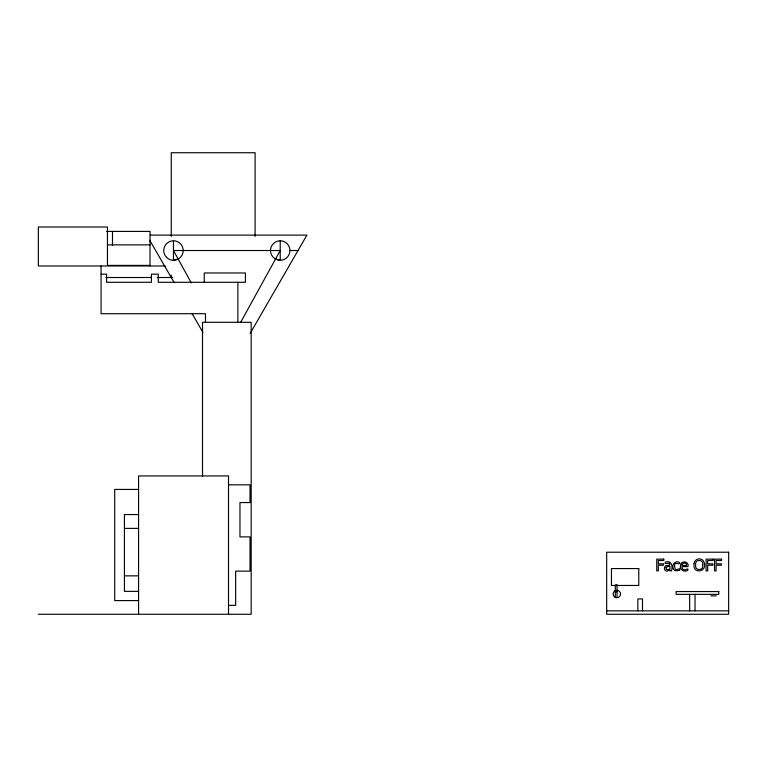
<?xml version="1.0" encoding="UTF-8"?>
<svg xmlns="http://www.w3.org/2000/svg" width="767" height="767" viewBox="0 0 767 767"><rect width="100%" height="100%" fill="white"/><g stroke="black" fill="none" stroke-linecap="round" stroke-linejoin="round"><path stroke-width="1.15" d="M240.675 322.303L280.223 250.521L173.467 250.521L191.299 282.898M250.147 333.434L306.915 235.114L150.361 235.114M614.712 591.002L615.575 590.552A3.71 3.71 0 0 0 614.223 596.668A3.71 3.71 0 0 0 620.34 595.297A3.71 3.71 0 0 0 616.515 590.341M178.327 258.949L173.467 260.253L173.467 240.79M106.623 231.404L150.025 231.404L150.025 265.986M107.457 244.874L150.025 244.874M289.955 250.521A9.731 9.731 0 0 0 275.353 242.094A9.731 9.731 0 0 0 275.353 258.949A9.731 9.731 0 0 0 289.955 250.521L298.018 250.521M150.025 265.401L107.457 265.401L107.457 226.994L38.35 226.994L38.35 265.986L165.356 265.986M101.071 274.164L106.584 274.164L106.584 282.294L151.425 282.294L151.425 274.164L158.251 274.164L158.251 282.294L245.421 282.294L245.421 272.975L204.243 272.975L204.243 282.294M105.827 277.51L151.224 277.51M157.187 277.51L172.709 277.51M228.518 484.83L250.032 484.83L250.032 502.567L239.966 502.567L239.966 536.89L250.032 536.89L250.032 571.137L235.651 571.137L235.651 605.374L228.518 605.374M138.674 489.432L114.705 489.432L114.705 600.599L138.674 600.599M138.568 514.552L124.436 514.552L124.436 591.357L138.568 591.357M124.436 528.386L138.568 528.386M124.436 575.854L138.568 575.854M615.278 591.721L617.023 591.721M710.846 595.854L716.225 595.854M606.668 610.858L728.65 610.858M38.35 614.262L251.173 614.262L251.173 322.303L202.507 322.303L202.507 476.662M275.353 258.949L280.223 260.253L280.223 240.79M149.757 240.292L174.262 282.726M192.181 313.77L202.939 332.399M695.036 594.339L695.036 610.858M689.667 594.339L689.667 610.858M642.497 610.858L642.497 598.931L637.847 598.931L637.847 610.858M255.104 236.361L255.104 152.738L171.252 152.738L171.252 236.361M237.875 282.294L237.875 322.303M228.518 614.262L228.518 475.933L138.568 475.933L138.568 614.262M205.479 322.303L205.479 313.713L101.071 313.713L101.071 265.986M171.252 275.2L171.252 277.51M112.49 231.404L112.49 245.469M702.773 565.001C703.924 571.051 694.49 571.041 695.631 565.001C694.471 558.932 703.933 558.942 702.773 565.001M674.519 565.73L675.152 568.913A2.157 2.157 0 0 0 676.456 569.728L679.648 568.711L679.648 570.38L675.382 570.792A3.413 3.413 0 0 1 673.599 569.306C670.981 565.356 675.343 559.709 679.648 562.537C680.665 565.921 674.241 560.782 674.519 565.73M694.097 563.611C692.122 575.528 709.207 571.444 703.588 561.339A4.506 4.506 0 0 0 701.364 559.296C698.21 557.839 694.269 560.083 694.097 563.611M680.463 565.5C679.265 569.852 684.394 572.546 687.846 570.341C688.68 566.842 685.257 571.06 683.598 569.584A2.454 2.454 0 0 1 682.333 568.52L681.901 566.621L688.009 566.621C689.504 561.147 680.741 560.083 680.463 565.5M664.538 567.475L664.443 568.318A3.01 3.01 0 0 0 664.903 569.929L665.219 570.341A2.665 2.665 0 0 0 667.117 571.118L669.984 569.939L669.984 570.878L671.461 570.878C673.292 566.142 671.039 559.574 665.162 562.249C664.164 565.72 669.351 561.271 669.946 564.32C669.725 566.247 664.845 564.464 664.538 567.475M666.072 567.628L666.398 569.363L668.316 569.68L669.984 568.702L669.984 566.257L667.338 566.621L666.072 567.628M682.122 564.502L681.901 565.48L686.561 565.48C686.992 562.777 682.966 562.153 682.122 564.502M728.65 552.221L606.668 552.221L606.668 614.262L728.65 614.262L728.65 552.221M663.781 559.124L656.744 559.124L656.744 570.878L658.307 570.878L658.307 565.212L663.551 565.212L663.551 563.831L658.307 563.831L658.307 560.514L663.781 560.514L663.781 559.124M713.147 559.124L706.119 559.124L706.119 570.878L707.682 570.878L707.682 565.212L712.917 565.212L712.917 563.831L707.682 563.831L707.682 560.514L713.147 560.514L713.147 559.124M721.574 559.124L714.547 559.124L714.547 570.878L716.11 570.878L716.11 565.212L721.344 565.212L721.344 563.831L716.11 563.831L716.11 560.514L721.574 560.514L721.574 559.124M638.777 568.568L611.443 568.568L611.443 585.461L638.777 585.461L638.777 568.568M617.023 585L615.278 585L615.278 597.397L617.023 597.397L617.023 585M718.784 591.558L676.111 591.558L676.111 594.339L718.784 594.339L718.784 591.558M166.583 257.405A9.731 9.731 0 0 0 182.862 253.043A9.731 9.731 0 0 0 170.945 241.126A9.731 9.731 0 0 0 166.583 257.405"/></g></svg>
